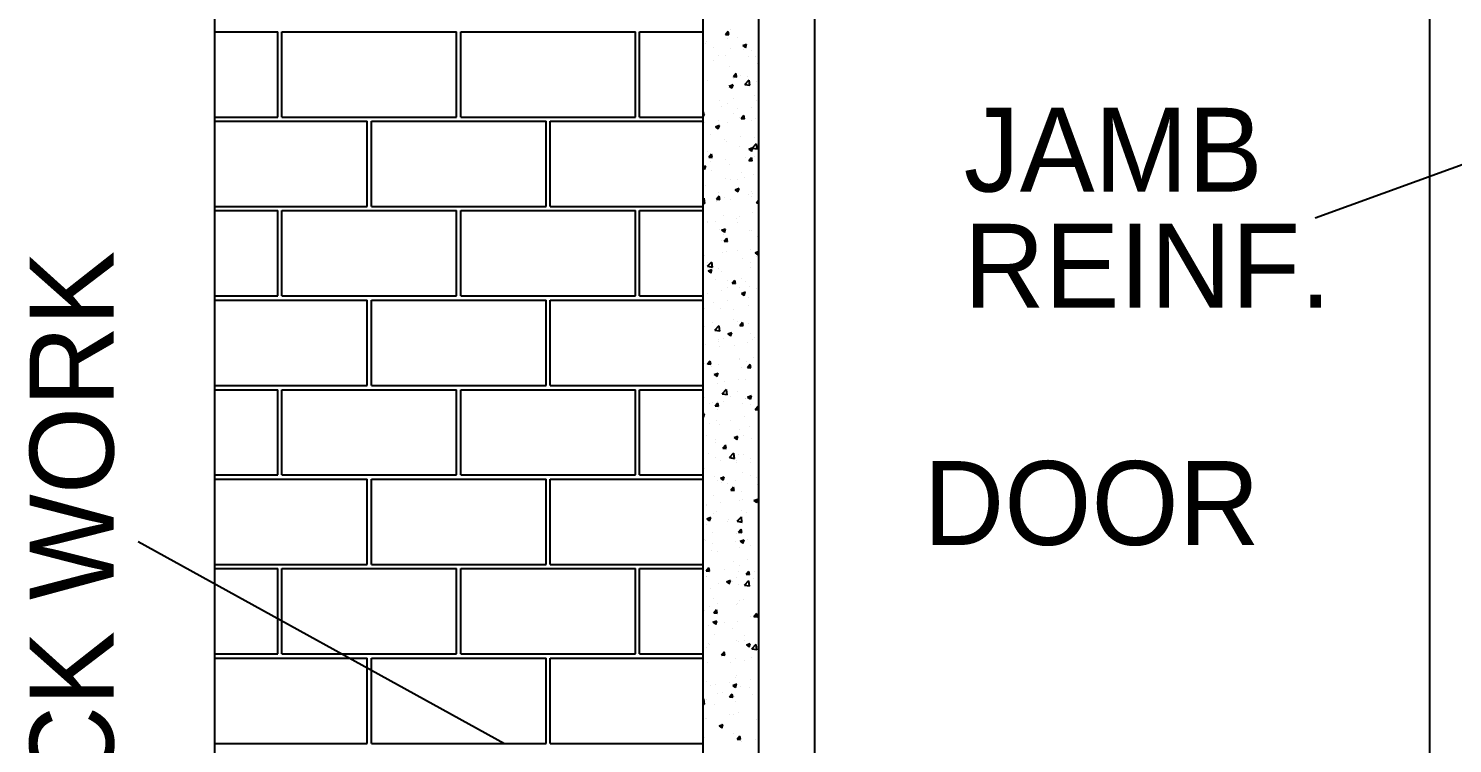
# Model space of a CAD drawing. Header units: metres. Extents: x 3396 to 3562, y 2179 to 2331.
# Drawn here: x 3517.64 to 3523.22, y 2245.48 to 2248.28 of the extents above; entities that cross this region are included whole.
import ezdxf

# ---------------------------------------------------------------- set-up
doc = ezdxf.new("R2010")
doc.units = ezdxf.units.M
doc.styles.add('Romantic', font='GOTHIC.TTF')

# ---------------------------------------------------------------- blocks, each defined once
blk = doc.blocks.new('A$C70167D43')
at = {"color": 0}
for p, q in [((-238.45, 286.7), (-238.45, 649.47)), ((-157.14, 330.66), (-157.14, 591.19)), ((-147.84, 330.66), (-147.84, 591.19)), ((-138.54, 339.97), (-138.54, 581.88)), ((-36.19, 581.88), (-36.19, 339.97)), ((-55.26, 512.38), (-21.77, 524.54)), ((-251.2, 458.55), (-190.22, 424.95))]:
    blk.add_line(p, q, dxfattribs=at)
at = {"color": 4}
for p, q in [((-238.45, 543.35), (-227.95, 543.35)), ((-227.95, 529.16), (-227.95, 543.35)), ((-227.26, 529.16), (-227.26, 543.35)), ((-227.26, 543.35), (-198.18, 543.35)), ((-198.18, 529.16), (-198.18, 543.35)), ((-197.48, 529.16), (-197.48, 543.35)), ((-197.48, 543.35), (-168.4, 543.35)), ((-168.4, 529.16), (-168.4, 543.35)), ((-167.71, 529.16), (-167.71, 543.35)), ((-167.71, 543.35), (-157.14, 543.35)), ((-238.45, 529.16), (-227.95, 529.16)), ((-227.26, 529.16), (-198.18, 529.16)), ((-197.48, 529.16), (-168.4, 529.16)), ((-167.71, 529.16), (-157.14, 529.16)), ((-238.45, 528.46), (-213.07, 528.46)), ((-213.07, 514.27), (-213.07, 528.46)), ((-212.37, 528.46), (-183.29, 528.46)), ((-212.37, 514.27), (-212.37, 528.46)), ((-183.29, 514.27), (-183.29, 528.46)), ((-182.59, 528.46), (-157.14, 528.46)), ((-182.59, 514.27), (-182.59, 528.46)), ((-238.45, 514.27), (-213.07, 514.27)), ((-238.45, 513.58), (-227.95, 513.58)), ((-227.95, 499.39), (-227.95, 513.58)), ((-227.26, 513.58), (-198.18, 513.58)), ((-227.26, 499.39), (-227.26, 513.58)), ((-212.37, 514.27), (-183.29, 514.27)), ((-198.18, 499.39), (-198.18, 513.58)), ((-197.48, 513.58), (-168.4, 513.58)), ((-197.48, 499.39), (-197.48, 513.58)), ((-182.59, 514.27), (-157.14, 514.27)), ((-168.4, 499.39), (-168.4, 513.58)), ((-167.71, 513.58), (-157.14, 513.58)), ((-167.71, 499.39), (-167.71, 513.58)), ((-238.45, 499.39), (-227.95, 499.39)), ((-238.45, 498.69), (-213.07, 498.69)), ((-227.26, 499.39), (-198.18, 499.39)), ((-213.07, 484.5), (-213.07, 498.69)), ((-212.37, 498.69), (-183.29, 498.69)), ((-212.37, 484.5), (-212.37, 498.69)), ((-197.48, 499.39), (-168.4, 499.39)), ((-183.29, 484.5), (-183.29, 498.69)), ((-182.59, 498.69), (-157.14, 498.69)), ((-182.59, 484.5), (-182.59, 498.69)), ((-167.71, 499.39), (-157.14, 499.39)), ((-238.45, 484.5), (-213.07, 484.5)), ((-238.45, 483.8), (-227.95, 483.8)), ((-227.95, 469.61), (-227.95, 483.8)), ((-227.26, 483.8), (-198.18, 483.8)), ((-227.26, 469.61), (-227.26, 483.8)), ((-212.37, 484.5), (-183.29, 484.5)), ((-198.18, 469.61), (-198.18, 483.8)), ((-197.48, 483.8), (-168.4, 483.8)), ((-197.48, 469.61), (-197.48, 483.8)), ((-182.59, 484.5), (-157.14, 484.5)), ((-168.4, 469.61), (-168.4, 483.8)), ((-167.71, 483.8), (-157.14, 483.8)), ((-167.71, 469.61), (-167.71, 483.8)), ((-238.45, 469.61), (-227.95, 469.61)), ((-227.26, 469.61), (-198.18, 469.61)), ((-197.48, 469.61), (-168.4, 469.61)), ((-167.71, 469.61), (-157.14, 469.61)), ((-238.45, 468.91), (-213.07, 468.91)), ((-213.07, 454.72), (-213.07, 468.91)), ((-212.37, 468.91), (-183.29, 468.91)), ((-212.37, 454.72), (-212.37, 468.91)), ((-183.29, 454.72), (-183.29, 468.91)), ((-182.59, 468.91), (-157.14, 468.91)), ((-182.59, 454.72), (-182.59, 468.91)), ((-238.45, 454.72), (-213.07, 454.72)), ((-238.45, 454.03), (-227.95, 454.03)), ((-227.95, 439.84), (-227.95, 454.03)), ((-227.26, 454.03), (-198.18, 454.03)), ((-227.26, 439.84), (-227.26, 454.03)), ((-212.37, 454.72), (-183.29, 454.72)), ((-198.18, 439.84), (-198.18, 454.03)), ((-197.48, 454.03), (-168.4, 454.03)), ((-197.48, 439.84), (-197.48, 454.03)), ((-182.59, 454.72), (-157.14, 454.72)), ((-168.4, 439.84), (-168.4, 454.03)), ((-167.71, 454.03), (-157.14, 454.03)), ((-167.71, 439.84), (-167.71, 454.03)), ((-238.45, 439.84), (-227.95, 439.84)), ((-238.45, 439.14), (-213.07, 439.14)), ((-227.26, 439.84), (-198.18, 439.84)), ((-213.07, 424.95), (-213.07, 439.14)), ((-212.37, 439.14), (-183.29, 439.14)), ((-212.37, 424.95), (-212.37, 439.14)), ((-197.48, 439.84), (-168.4, 439.84)), ((-183.29, 424.95), (-183.29, 439.14)), ((-182.59, 439.14), (-157.14, 439.14)), ((-182.59, 424.95), (-182.59, 439.14)), ((-167.71, 439.84), (-157.14, 439.84)), ((-238.45, 424.95), (-213.07, 424.95)), ((-212.37, 424.95), (-183.29, 424.95)), ((-182.59, 424.95), (-157.14, 424.95))]:
    blk.add_line(p, q, dxfattribs=at)
at = {"color": 2}
for p, q in [((-153.4, 542.91), (-152.95, 543.44)), ((-153.4, 542.91), (-152.84, 542.86)), ((-152.85, 542.81), (-152.95, 543.4)), ((-152.55, 543.72), (-152.55, 543.72)), ((-156.76, 541.4), (-156.76, 541.4)), ((-156.52, 541.7), (-156.52, 541.7)), ((-155.36, 540.64), (-155.36, 540.64)), ((-153, 542.17), (-153, 542.17)), ((-152.66, 540.62), (-152.66, 540.62)), ((-151.33, 542.33), (-151.33, 542.33)), ((-150.54, 541.05), (-149.89, 541.3)), ((-150.54, 541.05), (-150.08, 540.73)), ((-150.09, 540.69), (-149.9, 541.25)), ((-147.96, 541.22), (-147.96, 541.22)), ((-155.45, 538.5), (-155.45, 538.5)), ((-154.53, 539.36), (-154.53, 539.36)), ((-153.4, 539.39), (-153.4, 539.39)), ((-150.4, 540.43), (-150.4, 540.43)), ((-149.57, 539.27), (-149.57, 539.27)), ((-149.1, 540.29), (-149.1, 540.29)), ((-148.43, 539.18), (-148.43, 539.18)), ((-152.78, 537.52), (-152.78, 537.52)), ((-152.1, 535.91), (-151.66, 536.44)), ((-152.1, 535.91), (-151.55, 535.86)), ((-151.56, 535.81), (-151.66, 536.4)), ((-150.98, 536.1), (-150.98, 536.1)), ((-149.69, 535.91), (-149.69, 535.91)), ((-148.08, 538.12), (-148.08, 538.12)), ((-156.4, 535.17), (-156.4, 535.17)), ((-152.89, 534.43), (-152.89, 534.43)), ((-152.81, 534.3), (-152.16, 534.55)), ((-152.81, 534.3), (-152.35, 533.99)), ((-152.35, 533.94), (-152.16, 534.5)), ((-152.25, 535.7), (-152.25, 535.7)), ((-152.02, 535.6), (-152.02, 535.6)), ((-150.19, 534.59), (-149.47, 535.35)), ((-150.19, 534.59), (-149.36, 534.47)), ((-149.37, 534.43), (-149.48, 535.31)), ((-148.19, 535.02), (-148.19, 535.02)), ((-154.47, 531.93), (-154.47, 531.93)), ((-153, 531.33), (-153, 531.33)), ((-152.14, 532.24), (-152.14, 532.24)), ((-148.61, 532.7), (-148.61, 532.7)), ((-148.3, 531.92), (-148.3, 531.92)), ((-157.14, 529.9), (-157.04, 530.03)), ((-157.14, 529.46), (-156.93, 529.44)), ((-157.06, 529.9), (-157.06, 529.9)), ((-156.94, 529.4), (-157.05, 529.98)), ((-156.79, 529.62), (-156.79, 529.62)), ((-154.06, 530.94), (-154.06, 530.94)), ((-152.1, 529.69), (-152.1, 529.69)), ((-151.36, 530.55), (-151.36, 530.55)), ((-151.06, 529.03), (-151.06, 529.03)), ((-150.81, 528.91), (-150.36, 529.44)), ((-150.81, 528.91), (-150.26, 528.86)), ((-150.26, 528.82), (-150.37, 529.4)), ((-149.09, 530.73), (-149.09, 530.73)), ((-148.42, 528.83), (-148.42, 528.83)), ((-156.92, 528.26), (-156.92, 528.26)), ((-155.07, 527.55), (-154.42, 527.8)), ((-155.07, 527.55), (-154.61, 527.24)), ((-154.62, 527.19), (-154.43, 527.76)), ((-154.59, 528.57), (-154.59, 528.57)), ((-154.56, 527.57), (-154.56, 527.57)), ((-153.12, 528.23), (-153.12, 528.23)), ((-149.13, 528.51), (-149.13, 528.51)), ((-157.03, 524.9), (-157.03, 524.9)), ((-155.91, 526.21), (-155.91, 526.21)), ((-153.51, 525.36), (-153.51, 525.36)), ((-153.23, 525.13), (-153.23, 525.13)), ((-151, 524.32), (-151, 524.32)), ((-150.94, 526), (-150.94, 526)), ((-149.52, 523.81), (-148.87, 524.06)), ((-149.06, 523.45), (-148.87, 524.01)), ((-148.96, 523.99), (-148.23, 524.75)), ((-148.96, 523.99), (-148.13, 523.86)), ((-148.53, 525.73), (-148.53, 525.73)), ((-148.14, 523.83), (-148.24, 524.71)), ((-156.43, 523.39), (-156.43, 523.39)), ((-156.2, 522.49), (-155.75, 523.03)), ((-156.2, 522.49), (-155.64, 522.45)), ((-155.96, 521.69), (-155.96, 521.69)), ((-155.65, 522.4), (-155.76, 522.98)), ((-153.34, 522.04), (-153.34, 522.04)), ((-150.08, 522.47), (-150.08, 522.47)), ((-149.52, 523.81), (-149.06, 523.49)), ((-149.52, 521.91), (-149.07, 522.45)), ((-149.52, 521.91), (-148.97, 521.86)), ((-148.97, 521.82), (-149.08, 522.4)), ((-148.64, 522.63), (-148.64, 522.63)), ((-157.14, 520.88), (-156.68, 521.06)), ((-157.14, 520.68), (-156.87, 520.49)), ((-156.88, 520.45), (-156.69, 521.01)), ((-155.76, 520.21), (-155.76, 520.21)), ((-152.75, 521.25), (-152.75, 521.25)), ((-150.79, 520), (-150.79, 520)), ((-148.75, 519.53), (-148.75, 519.53)), ((-156.81, 517.83), (-156.81, 517.83)), ((-153.45, 518.94), (-153.45, 518.94)), ((-152.53, 518.8), (-152.53, 518.8)), ((-151.78, 517.06), (-151.13, 517.31)), ((-151.78, 517.06), (-151.32, 516.75)), ((-151.39, 518.77), (-151.39, 518.77)), ((-151.33, 516.7), (-151.14, 517.26)), ((-150.2, 519.1), (-150.2, 519.1)), ((-157.14, 515.46), (-156.93, 515.68)), ((-157.14, 514.85), (-156.83, 514.8)), ((-156.84, 514.76), (-156.94, 515.65)), ((-154.98, 515.13), (-154.98, 515.13)), ((-154.91, 515.5), (-154.46, 516.03)), ((-154.91, 515.5), (-154.35, 515.45)), ((-154.61, 516.52), (-154.61, 516.52)), ((-154.58, 515.79), (-154.58, 515.79)), ((-154.36, 515.4), (-154.46, 515.99)), ((-153.57, 515.84), (-153.57, 515.84)), ((-152.65, 515.43), (-152.65, 515.43)), ((-149.64, 516.31), (-149.64, 516.31)), ((-149.16, 516.72), (-149.16, 516.72)), ((-149.12, 515.9), (-149.12, 515.9)), ((-148.87, 516.44), (-148.87, 516.44)), ((-148.23, 514.91), (-147.84, 515.38)), ((-148.23, 514.91), (-147.84, 514.88)), ((-153.68, 512.74), (-153.68, 512.74)), ((-151.57, 512.23), (-151.57, 512.23)), ((-151.03, 512.54), (-151.03, 512.54)), ((-148.98, 513.34), (-148.98, 513.34)), ((-156.46, 511.6), (-156.46, 511.6)), ((-156.42, 511.76), (-156.42, 511.76)), ((-155.1, 511.76), (-155.1, 511.76)), ((-154.46, 510.51), (-154.46, 510.51)), ((-154.05, 510.31), (-153.39, 510.56)), ((-154.05, 510.31), (-153.58, 510)), ((-153.59, 509.95), (-153.4, 510.52)), ((-151.45, 511.55), (-151.45, 511.55)), ((-149.49, 510.3), (-149.49, 510.3)), ((-149.09, 510.24), (-149.09, 510.24)), ((-154.02, 508.56), (-154.02, 508.56)), ((-153.79, 509.65), (-153.79, 509.65)), ((-153.61, 508.5), (-153.17, 509.03)), ((-153.61, 508.5), (-153.06, 508.45)), ((-153.07, 508.4), (-153.17, 508.99)), ((-148.14, 509.33), (-148.14, 509.33)), ((-156.84, 506.05), (-156.84, 506.05)), ((-156.42, 504.32), (-155.7, 505.08)), ((-155.6, 504.16), (-155.7, 505.04)), ((-153.91, 506.55), (-153.91, 506.55)), ((-153.3, 506.82), (-153.3, 506.82)), ((-151.41, 506.98), (-151.41, 506.98)), ((-150.59, 505.66), (-150.59, 505.66)), ((-149.21, 507.14), (-149.21, 507.14)), ((-148.49, 506.57), (-147.84, 506.82)), ((-148.49, 506.57), (-148.03, 506.25)), ((-148.34, 506.61), (-148.34, 506.61)), ((-148.26, 505.97), (-148.26, 505.97)), ((-148.04, 506.21), (-147.85, 506.77)), ((-156.47, 504.89), (-156.47, 504.89)), ((-156.42, 504.32), (-155.59, 504.19)), ((-156.31, 503.56), (-155.66, 503.81)), ((-156.31, 503.56), (-155.85, 503.25)), ((-155.85, 503.21), (-155.67, 503.77)), ((-154.61, 504.01), (-154.61, 504.01)), ((-154.02, 503.45), (-154.02, 503.45)), ((-149.32, 504.05), (-149.32, 504.05)), ((-149.18, 504.94), (-149.18, 504.94)), ((-155.11, 502.07), (-155.11, 502.07)), ((-154.13, 500.35), (-154.13, 500.35)), ((-153.15, 500.82), (-153.15, 500.82)), ((-153.04, 501.99), (-153.04, 501.99)), ((-152.32, 501.5), (-151.87, 502.03)), ((-152.32, 501.5), (-151.77, 501.45)), ((-151.77, 501.4), (-151.88, 501.99)), ((-151.06, 500.75), (-151.06, 500.75)), ((-150.71, 502.3), (-150.71, 502.3)), ((-150.15, 501.86), (-150.15, 501.86)), ((-149.43, 500.95), (-149.43, 500.95)), ((-148.19, 500.61), (-148.19, 500.61)), ((-156.48, 499.82), (-156.48, 499.82)), ((-155.49, 498.32), (-155.49, 498.32)), ((-153.16, 498.63), (-153.16, 498.63)), ((-150.76, 499.82), (-150.1, 500.07)), ((-150.76, 499.82), (-150.29, 499.51)), ((-150.3, 499.46), (-150.11, 500.02)), ((-149.63, 499.09), (-149.63, 499.09)), ((-149.55, 497.85), (-149.55, 497.85)), ((-156.97, 497.34), (-156.97, 497.34)), ((-154.25, 497.26), (-154.25, 497.26)), ((-152, 497.13), (-152, 497.13)), ((-156.87, 494.27), (-156.87, 494.27)), ((-155.6, 494.96), (-155.6, 494.96)), ((-155.19, 493.72), (-154.46, 494.47)), ((-155.19, 493.72), (-154.36, 493.59)), ((-154.37, 493.56), (-154.47, 494.44)), ((-154.36, 494.16), (-154.36, 494.16)), ((-153.02, 493.07), (-152.37, 493.32)), ((-152.56, 492.71), (-152.38, 493.28)), ((-152.08, 495.42), (-152.08, 495.42)), ((-151.44, 495.2), (-151.44, 495.2)), ((-151.03, 494.5), (-150.58, 495.03)), ((-151.03, 494.5), (-150.48, 494.45)), ((-150.48, 494.41), (-150.59, 494.99)), ((-149.66, 494.75), (-149.66, 494.75)), ((-149.21, 493.16), (-149.21, 493.16)), ((-156.82, 491.34), (-156.82, 491.34)), ((-154.64, 492.23), (-154.64, 492.23)), ((-154.53, 491.75), (-154.53, 491.75)), ((-154.47, 491.06), (-154.47, 491.06)), ((-153.81, 492.38), (-153.81, 492.38)), ((-153.02, 493.07), (-152.56, 492.76)), ((-151.85, 491.13), (-151.85, 491.13)), ((-149.77, 491.66), (-149.77, 491.66)), ((-148.84, 492.17), (-148.84, 492.17)), ((-148.65, 492.53), (-148.65, 492.53)), ((-156.41, 488.08), (-155.97, 488.62)), ((-155.87, 487.99), (-155.97, 488.57)), ((-151.1, 488.86), (-151.1, 488.86)), ((-151.08, 488.97), (-151.08, 488.97)), ((-149.89, 488.56), (-149.89, 488.56)), ((-148.77, 489.16), (-148.77, 489.16)), ((-156.98, 488.08), (-156.98, 488.08)), ((-156.51, 488.04), (-156.51, 488.04)), ((-156.41, 488.08), (-155.86, 488.04)), ((-155.66, 487.65), (-155.66, 487.65)), ((-155.28, 486.32), (-154.63, 486.57)), ((-155.28, 486.32), (-154.82, 486.01)), ((-154.83, 485.97), (-154.64, 486.53)), ((-154.59, 487.96), (-154.59, 487.96)), ((-150.69, 487.44), (-150.69, 487.44)), ((-149.74, 487.5), (-149.29, 488.04)), ((-149.74, 487.5), (-149.19, 487.45)), ((-149.19, 487.41), (-149.3, 487.99)), ((-154.7, 484.87), (-154.7, 484.87)), ((-153.95, 483.12), (-153.23, 483.87)), ((-153.55, 485.19), (-153.55, 485.19)), ((-153.13, 482.95), (-153.24, 483.83)), ((-151.22, 485.49), (-151.22, 485.49)), ((-150, 485.46), (-150, 485.46)), ((-156.9, 482.49), (-156.9, 482.49)), ((-156, 481.52), (-156, 481.52)), ((-155.51, 481.64), (-155.51, 481.64)), ((-155.12, 481.09), (-154.68, 481.62)), ((-154.81, 481.77), (-154.81, 481.77)), ((-154.58, 480.99), (-154.68, 481.58)), ((-153.95, 483.12), (-153.13, 482.99)), ((-153.67, 481.82), (-153.67, 481.82)), ((-152.51, 482.68), (-152.51, 482.68)), ((-151.47, 483.42), (-151.47, 483.42)), ((-150.54, 481.43), (-150.54, 481.43)), ((-150.14, 482.29), (-150.14, 482.29)), ((-150.11, 482.36), (-150.11, 482.36)), ((-149.73, 482.58), (-149.08, 482.83)), ((-149.73, 482.58), (-149.27, 482.27)), ((-149.27, 482.22), (-149.09, 482.78)), ((-149.24, 481.38), (-149.24, 481.38)), ((-157.14, 479.73), (-156.9, 479.83)), ((-157.14, 479.3), (-157.08, 479.26)), ((-157.09, 479.22), (-156.9, 479.78)), ((-155.12, 481.09), (-154.57, 481.04)), ((-154.67, 480.44), (-154.67, 480.44)), ((-150.23, 479.27), (-150.23, 479.27)), ((-148.45, 480.5), (-148, 481.04)), ((-148.45, 480.5), (-147.89, 480.45)), ((-147.9, 480.41), (-148.01, 480.99)), ((-156.11, 478.15), (-156.11, 478.15)), ((-154.93, 478.67), (-154.93, 478.67)), ((-154.36, 477.95), (-154.36, 477.95)), ((-152.59, 478.62), (-152.59, 478.62)), ((-151.11, 477.19), (-151.11, 477.19)), ((-149.39, 477.74), (-149.39, 477.74)), ((-156.54, 476.26), (-156.54, 476.26)), ((-155.04, 475.57), (-155.04, 475.57)), ((-155.04, 474.95), (-155.04, 474.95)), ((-153.83, 474.09), (-153.38, 474.62)), ((-153.28, 473.99), (-153.39, 474.58)), ((-151.99, 475.83), (-151.34, 476.08)), ((-151.99, 475.83), (-151.53, 475.52)), ((-151.54, 475.47), (-151.35, 476.04)), ((-150.34, 476.17), (-150.34, 476.17)), ((-149.16, 475.72), (-149.16, 475.72)), ((-156.17, 473.2), (-156.17, 473.2)), ((-155.15, 472.48), (-155.15, 472.48)), ((-154.21, 471.95), (-154.21, 471.95)), ((-153.83, 474.09), (-153.28, 474.04)), ((-152.72, 472.51), (-152, 473.27)), ((-152.72, 472.51), (-151.89, 472.38)), ((-151.9, 472.35), (-152, 473.23)), ((-151.61, 472.05), (-151.61, 472.05)), ((-151.2, 472.99), (-151.2, 472.99)), ((-150.45, 473.07), (-150.45, 473.07)), ((-149.28, 472.36), (-149.28, 472.36)), ((-156.92, 470.71), (-156.92, 470.71)), ((-151.5, 471.64), (-151.5, 471.64)), ((-150.56, 469.98), (-150.56, 469.98)), ((-149.27, 469.59), (-149.27, 469.59)), ((-149.24, 471.74), (-149.24, 471.74)), ((-155.26, 469.38), (-155.26, 469.38)), ((-154.69, 468.66), (-154.69, 468.66)), ((-154.26, 469.08), (-153.61, 469.33)), ((-154.26, 469.08), (-153.79, 468.77)), ((-154.06, 468.38), (-154.06, 468.38)), ((-153.8, 468.73), (-153.61, 469.29)), ((-153.05, 468.26), (-153.05, 468.26)), ((-152.54, 467.09), (-152.09, 467.62)), ((-152.54, 467.09), (-151.99, 467.04)), ((-151.99, 466.99), (-152.1, 467.58)), ((-151.73, 468.69), (-151.73, 468.69)), ((-148.2, 469.15), (-148.2, 469.15)), ((-148.09, 468.05), (-148.09, 468.05)), ((-156.5, 464.71), (-156.5, 464.71)), ((-155.38, 466.28), (-155.38, 466.28)), ((-154.18, 465.02), (-154.18, 465.02)), ((-151.14, 465.41), (-151.14, 465.41)), ((-150.68, 466.88), (-150.68, 466.88)), ((-150.65, 465.48), (-150.65, 465.48)), ((-148.7, 465.34), (-148.05, 465.59)), ((-148.7, 465.34), (-148.24, 465.03)), ((-148.25, 464.98), (-148.06, 465.54)), ((-156.57, 464.48), (-156.57, 464.48)), ((-156.52, 462.34), (-155.87, 462.59)), ((-156.52, 462.34), (-156.06, 462.02)), ((-156.07, 461.98), (-155.88, 462.54)), ((-155.49, 463.18), (-155.49, 463.18)), ((-154.87, 463.5), (-154.87, 463.5)), ((-151.49, 461.91), (-150.76, 462.66)), ((-150.79, 463.78), (-150.79, 463.78)), ((-150.67, 461.74), (-150.77, 462.63)), ((-149.9, 463.29), (-149.9, 463.29)), ((-156.62, 461.35), (-156.62, 461.35)), ((-155.6, 460.09), (-155.6, 460.09)), ((-153.1, 461.81), (-153.1, 461.81)), ((-152.9, 462.25), (-152.9, 462.25)), ((-151.49, 461.91), (-150.66, 461.78)), ((-151.25, 460.09), (-150.8, 460.62)), ((-151.25, 460.09), (-150.69, 460.04)), ((-150.9, 460.68), (-150.9, 460.68)), ((-150.7, 460), (-150.81, 460.58)), ((-147.94, 462.04), (-147.94, 462.04)), ((-156.95, 458.92), (-156.95, 458.92)), ((-156.72, 458.77), (-156.72, 458.77)), ((-155.55, 458.14), (-155.55, 458.14)), ((-151.75, 458.56), (-151.75, 458.56)), ((-151.52, 459.85), (-151.52, 459.85)), ((-151.02, 457.59), (-151.02, 457.59)), ((-150.97, 458.59), (-150.32, 458.84)), ((-150.97, 458.59), (-150.5, 458.28)), ((-150.51, 458.23), (-150.32, 458.8)), ((-149.67, 458.92), (-149.67, 458.92)), ((-149.29, 457.81), (-149.29, 457.81)), ((-155.72, 456.99), (-155.72, 456.99)), ((-154.72, 456.88), (-154.72, 456.88)), ((-152.12, 455.25), (-152.12, 455.25)), ((-149.79, 455.55), (-149.79, 455.55)), ((-156.63, 453.67), (-156.19, 454.21)), ((-156.63, 453.67), (-156.08, 453.63)), ((-156.09, 453.58), (-156.19, 454.16)), ((-155.83, 453.89), (-155.83, 453.89)), ((-153.56, 453.81), (-153.56, 453.81)), ((-151.17, 453.62), (-151.17, 453.62)), ((-151.13, 454.49), (-151.13, 454.49)), ((-149.96, 453.09), (-149.51, 453.63)), ((-149.96, 453.09), (-149.4, 453.04)), ((-149.41, 453), (-149.52, 453.58)), ((-148.59, 453.6), (-148.59, 453.6)), ((-156.59, 452.69), (-156.59, 452.69)), ((-156.57, 452.77), (-156.57, 452.77)), ((-155.94, 450.8), (-155.94, 450.8)), ((-154.57, 451.58), (-154.57, 451.58)), ((-153.23, 451.84), (-152.58, 452.09)), ((-153.23, 451.84), (-152.77, 451.53)), ((-152.78, 451.49), (-152.59, 452.05)), ((-152.24, 451.88), (-152.24, 451.88)), ((-151.6, 452.56), (-151.6, 452.56)), ((-151.24, 451.39), (-151.24, 451.39)), ((-150.25, 451.3), (-149.53, 452.06)), ((-150.25, 451.3), (-149.43, 451.18)), ((-149.43, 451.14), (-149.54, 452.02)), ((-148.71, 452.35), (-148.71, 452.35)), ((-155.41, 449.08), (-155.41, 449.08)), ((-154.68, 448.21), (-154.68, 448.21)), ((-151.55, 448.07), (-151.55, 448.07)), ((-151.36, 448.29), (-151.36, 448.29)), ((-151.16, 448.68), (-151.16, 448.68)), ((-150.45, 448.87), (-150.45, 448.87)), ((-157.01, 447.91), (-157.01, 447.91)), ((-156.98, 447.14), (-156.98, 447.14)), ((-156.06, 447.7), (-156.06, 447.7)), ((-155.34, 446.68), (-154.89, 447.21)), ((-155.34, 446.68), (-154.79, 446.63)), ((-154.79, 446.58), (-154.9, 447.16)), ((-149.32, 446.03), (-149.32, 446.03)), ((-148.67, 446.09), (-148.22, 446.63)), ((-148.67, 446.09), (-148.11, 446.04)), ((-148.12, 446), (-148.23, 446.58)), ((-157.13, 444.55), (-157.13, 444.55)), ((-156.17, 444.6), (-156.17, 444.6)), ((-155.5, 445.1), (-154.84, 445.35)), ((-155.5, 445.1), (-155.03, 444.78)), ((-155.04, 444.74), (-154.85, 445.3)), ((-154.75, 445.1), (-154.75, 445.1)), ((-153.61, 445.01), (-153.61, 445.01)), ((-152.26, 444.12), (-152.26, 444.12)), ((-151.47, 445.2), (-151.47, 445.2)), ((-156.28, 441.5), (-156.28, 441.5)), ((-156.06, 441.34), (-156.06, 441.34)), ((-155.26, 443.08), (-155.26, 443.08)), ((-151.58, 442.1), (-151.58, 442.1)), ((-151.19, 441.84), (-151.19, 441.84)), ((-150.3, 442.87), (-150.3, 442.87)), ((-150.18, 442.11), (-150.18, 442.11)), ((-149.94, 441.35), (-149.29, 441.6)), ((-149.94, 441.35), (-149.48, 441.04)), ((-149.49, 440.99), (-149.3, 441.55)), ((-149.02, 440.7), (-148.29, 441.46)), ((-148.2, 440.54), (-148.3, 441.42)), ((-147.85, 442.42), (-147.85, 442.42)), ((-157.14, 438.58), (-157.11, 438.6)), ((-156.62, 440.91), (-156.62, 440.91)), ((-154.11, 439.39), (-154.11, 439.39)), ((-154.05, 439.68), (-153.6, 440.21)), ((-154.05, 439.68), (-153.5, 439.63)), ((-153.5, 439.58), (-153.61, 440.17)), ((-151.7, 439), (-151.7, 439)), ((-150.3, 438.75), (-150.3, 438.75)), ((-149.14, 439.18), (-149.14, 439.18)), ((-149.02, 440.7), (-148.19, 440.57)), ((-157.14, 438.47), (-157.12, 438.55)), ((-156.4, 438.41), (-156.4, 438.41)), ((-152.63, 438.44), (-152.63, 438.44)), ((-151.58, 436.29), (-151.58, 436.29)), ((-157, 435.36), (-157, 435.36)), ((-156.51, 435.31), (-156.51, 435.31)), ((-155.92, 434.63), (-155.92, 434.63)), ((-155.07, 434.77), (-155.07, 434.77)), ((-152.75, 435.08), (-152.75, 435.08)), ((-152.21, 434.6), (-151.55, 434.85)), ((-152.21, 434.6), (-151.74, 434.29)), ((-151.81, 435.9), (-151.81, 435.9)), ((-151.75, 434.25), (-151.56, 434.81)), ((-150.95, 434.42), (-150.95, 434.42)), ((-149.35, 434.25), (-149.35, 434.25)), ((-149.22, 435.54), (-149.22, 435.54)), ((-157.14, 432.23), (-156.99, 432.39)), ((-157.14, 431.55), (-156.89, 431.51)), ((-156.9, 431.47), (-157, 432.36)), ((-156.62, 432.21), (-156.62, 432.21)), ((-154.78, 433.32), (-154.78, 433.32)), ((-153.96, 433.38), (-153.96, 433.38)), ((-152.76, 432.68), (-152.31, 433.21)), ((-152.76, 432.68), (-152.2, 432.63)), ((-152.21, 432.58), (-152.32, 433.17)), ((-151.92, 432.81), (-151.92, 432.81)), ((-151.67, 431.87), (-151.67, 431.87)), ((-148.99, 433.17), (-148.99, 433.17)), ((-156.74, 429.11), (-156.74, 429.11)), ((-156.65, 429.13), (-156.65, 429.13)), ((-155.19, 431.41), (-155.19, 431.41)), ((-152.8, 429.69), (-152.8, 429.69)), ((-152.04, 429.71), (-152.04, 429.71)), ((-151.22, 430.06), (-151.22, 430.06)), ((-154.47, 427.86), (-153.82, 428.11)), ((-154.47, 427.86), (-154.01, 427.54)), ((-154.12, 428.2), (-154.12, 428.2)), ((-154.01, 427.5), (-153.83, 428.06)), ((-148.24, 428.98), (-148.24, 428.98)), ((-156.85, 426.02), (-156.85, 426.02)), ((-152.15, 426.61), (-152.15, 426.61)), ((-151.47, 425.68), (-151.02, 426.21)), ((-151.47, 425.68), (-150.91, 425.63)), ((-150.92, 425.59), (-151.03, 426.17)), ((-150.69, 425.31), (-150.69, 425.31)), ((-148.36, 425.61), (-148.36, 425.61))]:
    blk.add_line(p, q, dxfattribs=at)
at = {"color": 0, "style": 'Romantic'}
for s, p in [('JAMB', (-113.75, 516.75)), ('REINF.', (-113.75, 497.44)), ('DOOR ', (-120.48, 457.97))]:
    blk.add_text(s, height=13.957, dxfattribs=at).set_placement(p)
blk.add_text('BRICK WORK', height=13.957, rotation=90, dxfattribs=at).set_placement((-255.28, 386.59))

msp = doc.modelspace()

# ---------------------------------------------------------------- block references
at = {"color": 4, "xscale": 0.0235484873523179, "yscale": 0.0235484873523179, "zscale": 0.0235484873523179}
msp.add_blockref('A$C70167D43', (3523.98634, 2235.47329), dxfattribs=at)

doc.saveas('drawing.dxf')
